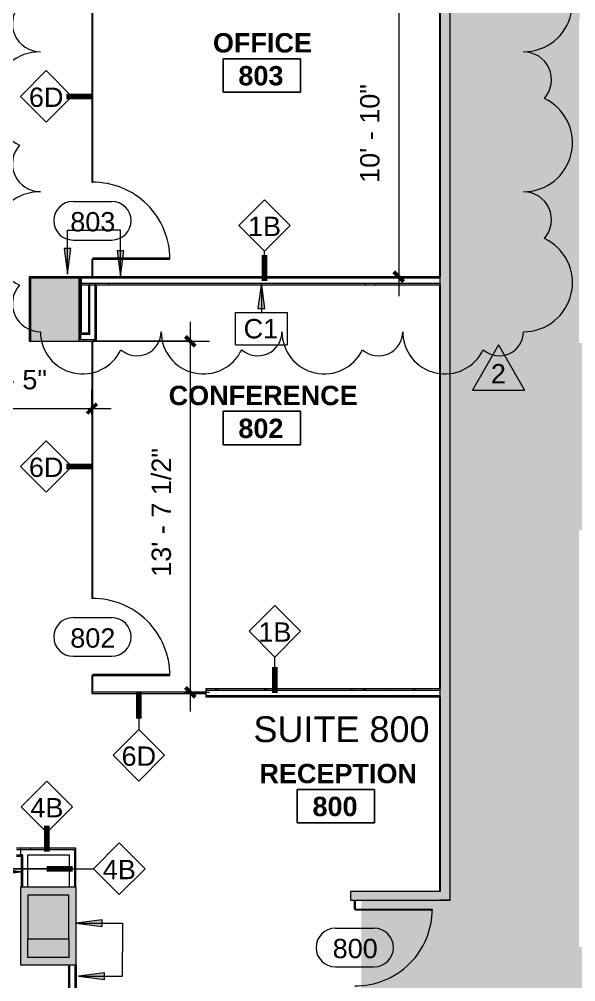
# Model space of a CAD drawing. Header units: inches. Extents: x 240 to 2111, y -1901 to 154.
# Drawn here: x 1437.3 to 1696.3, y -1195.8 to -747.6 of the extents above; entities that cross this region are included whole.
import ezdxf

# ---------------------------------------------------------------- set-up
doc = ezdxf.new("R2010")
doc.units = ezdxf.units.IN
doc.header["$MEASUREMENT"] = 0
for name, color, linetype, lineweight in [('8th floor - 800-805 background_dwg', 8, 'Continuous', 9), ('A-ANNO-DIMS', 211, 'Continuous', 9), ('A-ANNO-DIMS-96', 211, 'Continuous', 9), ('A-ANNO-KEYN', 231, 'Continuous', 9), ('A-ANNO-NOTE', 131, 'Continuous', 9), ('A-AREA-IDEN', 2, 'Continuous', 9), ('A-DETL-GENF', 92, 'Continuous', 9), ('A-DOOR', 31, 'Continuous', 13), ('A-DOOR-IDEN', 31, 'Continuous', 9), ('A-WALL', 113, 'Continuous', 13), ('A-Wall-Bldg', 7, 'Continuous', 9), ('A-Wall-Exst', 7, 'Continuous', 9), ('A-WALL-IDEN', 211, 'Continuous', 9), ('A-WALL-PATT', 111, 'Continuous', 13), ('G-ANNO-REVC', 71, 'Continuous', 9), ('G-ANNO-REVC-IDEN', 71, 'Continuous', 9), ('G-ANNO-TEXT', 231, 'Continuous', 9), ('I-WALL', 2, 'Continuous', 13)]:
    doc.layers.add(name, color=color, linetype=linetype, lineweight=lineweight)
doc.styles.add('Arial', font='arial.ttf', dxfattribs={"height": 9})
doc.styles.add('Swis721 Lt BT', font='swissl.ttf', dxfattribs={"height": 9})
doc.styles.add('Swis721 Lt BT_1', font='swissl.ttf', dxfattribs={"height": 12})
doc.styles.add('Swis721 Lt BT_B', font='', dxfattribs={"height": 9})
doc.styles.get('Swis721 Lt BT_B').set_extended_font_data('Swis721 Lt BT', bold=True)
doc.dimstyles.new('OTJ_-_3_32__Linear__1_2__Tolerance', dxfattribs={"dimscale": 12, "dimtxt": 9.497835, "dimasz": 0.375, "dimexe": 0.75, "dimexo": 0.5, "dimgap": 0.5, "dimtad": 1, "dimdec": 1, "dimrnd": 0.5, "dimzin": 3, "dimdsep": 46, "dimlunit": 4, "dimtxsty": 'Swis721 Lt BT', "dimblk1": 'OBLIQUE', "dimblk2": 'OBLIQUE', "dimsah": 1, "dimcen": 0.09, "dimdle": 0.75, "dimazin": 0, "dimtfac": 1, "dimtdec": 4, "dimtix": 1, "dimtmove": 0, "dimatfit": 3, "dimfxl": 1, "dimtvp": 1, "dimfrac": 2, "dimtolj": 1, "dimtzin": 0, "dimarcsym": 2})
pattern_1 = [(0, (0, 0), (30.72, 7.68), [1.267, -21.773, 1.267, -21.773, -122.88]), (0, (0, 0), (30.72, 7.68), [-46.08, 1.267, -44.813, 1.267, -21.773, -53.76]), (0, (0, 0), (30.72, 7.68), [-115.2, 1.267, -14.093, 1.267, -37.133]), (120, (11.52, 3.84), (-22.011075, 22.7643), [1.267, -21.773, 1.267, -21.773, -122.88]), (120, (11.52, 3.84), (-22.011075, 22.7643), [-46.08, 1.267, -44.813, 1.267, -21.773, -53.76]), (120, (11.52, 3.84), (-22.011075, 22.7643), [-115.2, 1.267, -14.093, 1.267, -37.133]), (240, (15.36, 19.2), (-8.708925, -30.4443), [1.267, -21.773, 1.267, -21.773, -122.88]), (240, (15.36, 19.2), (-8.708925, -30.4443), [-46.08, 1.267, -44.813, 1.267, -21.773, -53.76]), (240, (15.36, 19.2), (-8.708925, -30.4443), [-115.2, 1.267, -14.093, 1.267, -37.133])]

# ---------------------------------------------------------------- blocks, each defined once
blk = doc.blocks.new('Single Glass Door - 36_ x 84_-4822332-FIRST FLOOR CONSTRUCTION')
at = {"layer": 'A-DOOR', "lineweight": 20}
for p, q in [((17.40625, 36.0625), (17.40625, 0.25)), ((17.90625, 36.0625), (17.40625, 36.0625)), ((17.90625, 0.25), (17.90625, 36.0625)), ((17.40625, 0.25), (17.90625, 0.25))]:
    blk.add_line(p, q, dxfattribs=at)
at = {"layer": 'A-DOOR', "lineweight": 9}
blk.add_arc((17.90625, 0.25), 35.8125, 90, 180.5, dxfattribs=at)
blk = doc.blocks.new('Single Glass Door - 36_ x 84_-4822611-FIRST FLOOR CONSTRUCTION')
at = {"layer": 'A-DOOR', "color": 8, "lineweight": 20}
for p, q in [((17.40625, -0.25), (17.90625, -0.25)), ((17.40625, -36.0625), (17.40625, -0.25)), ((17.90625, -0.25), (17.90625, -36.0625)), ((17.90625, -36.0625), (17.40625, -36.0625))]:
    blk.add_line(p, q, dxfattribs=at)
at = {"layer": 'A-DOOR', "lineweight": 9}
blk.add_arc((17.90625, -0.25), 35.8125, 179.5, 270, dxfattribs=at)
blk = doc.blocks.new('8th floor - 800-805 background_dwg-4807125-FIRST FLOOR CONSTRUCTION')
at = {"layer": 'A-Wall-Bldg'}
for points in [[(1312.93, 710.8), (1286.67, 710.8), (1286.68, 710.47), (1312.93, 710.47)], [(1603.67, 685.97), (1603.67, 704.99), (1595.05, 704.99), (1595.05, 685.97), (1595.78, 685.97)]]:
    blk.add_hatch(color=256, dxfattribs=at).paths.add_polyline_path(points, flags=0)
for p, q in [((1286.68, 710.47), (1286.68, 710.8)), ((1290.43, 710.8), (1312.93, 710.8))]:
    blk.add_line(p, q, dxfattribs=at)
at = {"layer": 'A-Wall-Exst'}
for p, q in [((1156.84, 877.61), (1286.68, 877.61)), ((1290.43, 877.61), (1478.53, 877.61)), ((1482.28, 877.61), (1573.02, 877.61))]:
    blk.add_line(p, q, dxfattribs=at)
at = {"layer": 'A-Wall-Exst', "flags": 128}
blk.add_lwpolyline([(1577.02, 877.49), (1577.03, 877.49), (1577.03, 882.49), (1577.02, 882.49), (726.65, 882.49)], dxfattribs=at)
at = {"layer": 'A-WALL-PATT', "color": 7, "lineweight": 9, "flags": 128}
blk.add_lwpolyline([(1577.01, 882.44), (1577.02, 882.49)], close=True, dxfattribs=at)
blk.add_lwpolyline([(1577.04, 882.49), (1577.04, 878.83), (1577.04, 877.49)], dxfattribs=at)
blk = doc.blocks.new('Wall Tag - 1_4_-62626-FIRST FLOOR CONSTRUCTION')
at = {"layer": 'A-WALL-IDEN'}
for p, q in [((-0.125, 0), (0, 0.125)), ((0, 0.125), (0.125, 0)), ((-0.125, 0), (0, -0.125)), ((0, -0.125), (0.125, 0))]:
    blk.add_line(p, q, dxfattribs=at)
blk = doc.blocks.new('Room Tag - Room Name and Number-3379422-FIRST FLOOR CONSTRUCTION')
at = {"layer": 'A-AREA-IDEN'}
for p, q in [((-0.1881, -0.1636), (-0.1881, -0.0018)), ((-0.1881, -0.0018), (0.1869, -0.0018)), ((0.1869, -0.0018), (-0.1881, -0.0018)), ((-0.1881, -0.0018), (-0.1881, -0.1636)), ((0.1869, -0.0018), (0.1869, -0.1636)), ((0.1869, -0.1636), (0.1869, -0.0018)), ((0.1869, -0.1636), (-0.1881, -0.1636)), ((-0.1881, -0.1636), (0.1869, -0.1636))]:
    blk.add_line(p, q, dxfattribs=at)
blk = doc.blocks.new('Keynote Tag - Keynote Number - Boxed-135510-FIRST FLOOR CONSTRUCTION')
at = {"layer": 'A-ANNO-KEYN'}
for p, q in [((-0.125, -0.0792), (-0.125, 0.0781)), ((-0.125, 0.0781), (0.125, 0.0781)), ((0.125, 0.0781), (0.125, -0.0792)), ((-0.125, -0.0792), (0.125, -0.0792))]:
    blk.add_line(p, q, dxfattribs=at)
blk = doc.blocks.new('DIMBLOCK2-FIRST FLOOR CONSTRUCTION')
at = {"layer": 'A-ANNO-DIMS-96'}
for p, q in [((1613.99, -728.66), (1613.99, -876.51)), ((1611.17, -737.66), (1622.99, -737.66)), ((1613.99, -737.66), (1611.17, -737.66)), ((1611.17, -867.51), (1622.99, -867.51)), ((1613.99, -867.51), (1611.17, -867.51))]:
    blk.add_line(p, q, dxfattribs=at)
at = {"layer": 'A-ANNO-DIMS-96', "lineweight": 50}
for p, q in [((1613.99, -737.66), (1611.74, -735.41)), ((1613.99, -737.66), (1616.24, -739.91)), ((1613.99, -867.51), (1611.74, -865.26)), ((1613.99, -867.51), (1616.24, -869.76))]:
    blk.add_line(p, q, dxfattribs=at)
at = {"layer": 'A-ANNO-DIMS-96', "color": 0, "insert": (1595.97, -823.77), "char_height": 9, "width": 50.836, "attachment_point": 1, "rotation": 90, "line_spacing_factor": 1.005062, "style": 'Swis721 Lt BT'}
blk.add_mtext('10\' - 10"', dxfattribs=at)
blk = doc.blocks.new('_Oblique')
at = {"color": 0, "linetype": 'ByBlock', "lineweight": -2}
blk.add_line((-0.5, -0.5), (0.5, 0.5), dxfattribs=at)
blk = doc.blocks.new('DIMBLOCK3-FIRST FLOOR CONSTRUCTION')
at = {"layer": 'A-ANNO-DIMS-96'}
for p, q in [((1394.34, -931.72), (1394.34, -919.9)), ((1471.11, -931.72), (1471.11, -919.9)), ((1385.34, -928.9), (1480.11, -928.9)), ((1394.34, -928.9), (1394.34, -931.72)), ((1471.11, -928.9), (1471.11, -931.72))]:
    blk.add_line(p, q, dxfattribs=at)
at = {"layer": 'A-ANNO-DIMS-96', "lineweight": 50}
for p, q in [((1394.34, -928.9), (1396.59, -926.65)), ((1471.11, -928.9), (1473.36, -926.65)), ((1394.34, -928.9), (1392.09, -931.15)), ((1471.11, -928.9), (1468.86, -931.15))]:
    blk.add_line(p, q, dxfattribs=at)
at = {"layer": 'A-ANNO-DIMS-96', "color": 0, "insert": (1418.18, -910.88), "char_height": 9, "width": 34.9159, "attachment_point": 1, "line_spacing_factor": 1.005062, "style": 'Swis721 Lt BT'}
blk.add_mtext('6\' - 5"', dxfattribs=at)
blk = doc.blocks.new('Door Tag - Door Tag-41184-FIRST FLOOR CONSTRUCTION')
at = {"layer": 'A-DOOR-IDEN'}
for p, q in [((-0.09375, 0.09375), (0.09375, 0.09375)), ((-0.09375, -0.09375), (0.09375, -0.09375))]:
    blk.add_line(p, q, dxfattribs=at)
for centre, start, end in [((-0.09375, 0), 90, 270), ((0.09375, 0), 270, 90)]:
    blk.add_arc(centre, 0.09375, start, end, dxfattribs=at)
blk = doc.blocks.new('DIMBLOCK14-FIRST FLOOR CONSTRUCTION')
at = {"layer": 'A-ANNO-DIMS-96'}
for p, q in [((1516.93, -888.51), (1516.93, -1069.98)), ((1471.85, -897.51), (1525.93, -897.51)), ((1516.93, -897.51), (1471.85, -897.51)), ((1514.12, -1060.98), (1525.93, -1060.98)), ((1516.93, -1060.98), (1514.12, -1060.98))]:
    blk.add_line(p, q, dxfattribs=at)
at = {"layer": 'A-ANNO-DIMS-96', "lineweight": 50}
for p, q in [((1516.93, -897.51), (1514.68, -895.26)), ((1516.93, -897.51), (1519.18, -899.76)), ((1516.93, -1060.98), (1514.68, -1058.73)), ((1516.93, -1060.98), (1519.18, -1063.23))]:
    blk.add_line(p, q, dxfattribs=at)
at = {"layer": 'A-ANNO-DIMS-96', "color": 0, "insert": (1498.92, -1007.21), "char_height": 9, "width": 67.118, "attachment_point": 1, "rotation": 90, "line_spacing_factor": 1.005062, "style": 'Swis721 Lt BT'}
blk.add_mtext('13\' - 7 1/2"', dxfattribs=at)
blk = doc.blocks.new('Family - ___-5536848-FIRST FLOOR CONSTRUCTION')
at = {"layer": 'G-ANNO-REVC'}
for centre, radius, start, end in [((1672.01, -739.92), 22.81, 270, 64.7912), ((1447.16, -749.69), 13.03, 138.1897, 270), ((1447.16, -785.54), 22.81, 90, 244.7912), ((1672.01, -775.76), 13.03, 318.1897, 90), ((1672.01, -805.09), 22.81, 270, 64.7912), ((1447.16, -814.87), 13.03, 138.1897, 270), ((1447.16, -850.71), 22.81, 90, 244.7912), ((1672.01, -840.94), 13.03, 318.1897, 90), ((1672.01, -870.27), 22.81, 270, 64.7912), ((1447.16, -880.04), 13.03, 138.1897, 270), ((1466.83, -893.08), 19.67, 180, 334.7912), ((1492.13, -893.08), 11.24, 228.1897, 0), ((1523.04, -893.08), 19.67, 180, 334.7912), ((1548.34, -893.08), 11.24, 228.1897, 0), ((1579.26, -893.08), 19.67, 180, 334.7912), ((1604.55, -893.08), 11.24, 228.1897, 0), ((1635.47, -893.08), 19.67, 180, 334.7912), ((1660.76, -893.08), 11.24, 228.1897, 0)]:
    blk.add_arc(centre, radius, start, end, dxfattribs=at)
blk = doc.blocks.new('Revision Tag - Revision Tag-133968-FIRST FLOOR CONSTRUCTION')
at = {"layer": 'G-ANNO-REVC-IDEN'}
for p, q in [((0, 0.1384), (-0.1263, -0.0804)), ((0, 0.1384), (0.1263, -0.0804)), ((-0.1263, -0.0804), (0.1263, -0.0804))]:
    blk.add_line(p, q, dxfattribs=at)

msp = doc.modelspace()

# ---------------------------------------------------------------- hatches: boundary and pattern name
at = {"layer": 'A-ANNO-KEYN'}
msp.add_hatch(color=256, dxfattribs=at).paths.add_polyline_path([(1550.01, -870.26), (1548.43, -882.26), (1551.59, -882.26)], flags=0)
at = {"layer": 'A-ANNO-NOTE'}
for points in [[(1459.72, -866.28), (1461.3, -854.28), (1458.14, -854.28)], [(1484.42, -867.38), (1486, -855.38), (1482.84, -855.38)], [(1437.88, -1144.53), (1425.88, -1142.95), (1425.88, -1146.11)], [(1463.84, -1168.48), (1475.84, -1170.06), (1475.84, -1166.91)], [(1464.94, -1193.19), (1476.94, -1194.77), (1476.94, -1191.61)]]:
    msp.add_hatch(color=256, dxfattribs=at).paths.add_polyline_path(points, flags=0)
at = {"layer": 'A-DETL-GENF'}
h = msp.add_hatch(color=254, dxfattribs=at)
h.paths.add_polyline_path([(768.71, -1901.45), (848.14, -1901.45), (893.48, -1789.26), (903.31, -1793.24), (859.57, -1901.45), (2110.78, -1901.45), (2110.78, -176.86), (2008.52, -429.97), (1892.39, -383.05), (1892.39, -747.55), (1888.89, -747.53), (1888.89, -489.42), (1881.89, -489.42), (1881.89, -485.92), (1888.89, -485.92), (1888.89, -381.64), (1871.3, -374.53), (1913.44, -270.22), (1928.64, -276.36), (1927.33, -279.61), (1915.37, -274.78), (1875.85, -372.6), (2006.58, -425.41), (2068.3, -272.67), (1992.86, -242.19), (1970.67, -297.12), (1964.41, -294.59), (1965.72, -291.35), (1968.74, -292.56), (1989.62, -240.88), (1981.97, -237.79), (1983.28, -234.55), (2069.61, -269.42), (2110.78, -167.52), (2110.78, 42.18), (1940.83, 110.88), (1553.94, 110.88), (1494.21, -36.95), (1610.28, -83.84), (1608.97, -87.09), (1480.15, -35.04), (1481.46, -31.8), (1490.97, -35.64), (1550.16, 110.88), (1346.5, 110.88), (1315.87, 35.15), (1393.31, 3.82), (1393.43, 4.11), (1413.83, -4.13), (1413.75, -4.44), (1444.38, -16.81), (1443.06, -20.06), (1412.41, -7.67), (1405.5, -24.75), (1385.1, -16.51), (1392, 0.57), (1294.39, 40.06), (1295.7, 43.3), (1312.62, 36.46), (1342.72, 110.88), (1145.86, 110.88), (1150.94, 108.82), (1148.52, 102.84), (1258.62, 58.3), (1257.31, 55.06), (1147.2, 99.6), (1139.52, 80.6), (1115.51, 90.32), (1123.83, 110.88), (631.53, 110.88), (624.73, 94.03), (792.9, 26), (797.01, 36.17), (959.52, -29.48), (958.26, -32.61), (992.67, -46.53), (992.63, -46.63), (994.78, -47.5), (992.9, -52.14), (941.31, -31.15), (849.57, 5.96), (814.09, -81.84), (958.72, -140.67), (994.81, -155.26), (1030.39, -67.29), (1026.24, -65.61), (1028.12, -60.98), (1029.71, -61.62), (1029.75, -61.53), (1058.18, -73.03), (1058.18, -73.13), (1059, -73.46), (1057.13, -78.1), (1037.81, -70.29), (1002.22, -158.26), (1015.08, -163.45), (1018.42, -155.21), (1038.81, -163.45), (1030.57, -183.85), (1010.17, -175.6), (1010.93, -173.71), (998.08, -168.51), (976.49, -221.88), (1215.66, -318.63), (1265.23, -195.93), (1222.67, -178.72), (1234.4, -149.74), (1090.72, -91.66), (1092.59, -87.03), (1095.23, -88.1), (1095.26, -88.03), (1285.7, -165.08), (1283.82, -169.72), (1280.66, -168.44), (1244.39, -258.21), (1281.37, -273.17), (1285.43, -263.13), (1305.83, -271.37), (1298.33, -289.91), (1307.84, -293.76), (1347.55, -195.48), (1317.23, -183.22), (1319.1, -178.59), (1496.33, -250.23), (1496.33, -250.28), (1637.87, -307.47), (1637.86, -1157.84), (1596.49, -1157.84), (1596.49, -1238.44), (1393.68, -1238.48), (1390.34, -1246.85), (1390.34, -1238.44), (1388.86, -1238.44), (1388.86, -855.25), (1285.16, -925.18), (1265.15, -975.36), (1229.33, -960.88), (1199.86, -980.75), (1179.39, -995), (1206.13, -1033.42), (1190.34, -1072.48), (1093.05, -928.2), (1092.62, -927.66), (1092.08, -927.23), (1091.46, -926.93), (1090.79, -926.79), (1090.1, -926.8), (1089.43, -926.97), (1088.82, -927.28), (1040.99, -959.53), (1028.72, -950.31), (1016.73, -940.73), (1005.04, -930.78), (993.65, -920.48), (982.58, -909.85), (971.84, -898.88), (960.67, -886.71), (951.38, -876), (941.31, -863.63), (932.34, -851.92), (923.37, -839.46), (914.79, -826.73), (906.6, -813.75), (898.8, -800.52), (891.41, -787.07), (884.43, -773.4), (877.86, -759.52), (871.72, -745.45), (866.01, -731.2), (860.73, -716.79), (855.89, -702.22), (851.5, -687.51), (847.55, -672.68), (895.3, -640.47), (895.87, -640), (896.35, -639.3), (896.59, -638.72), (896.69, -637.99), (896.59, -637.19), (896.31, -636.49), (811.28, -510.38), (305.2, -510.38), (305.2, -339.24), (300.95, -339.24), (300.95, -335.74), (343.64, -335.74), (357.87, -300.53), (351.67, -298.02), (362.17, -272.03), (368.37, -274.53), (394.3, -210.28), (355.22, -194.49), (356.53, -191.24), (362.31, -193.57), (381.76, -145.42), (375.99, -143.08), (377.3, -139.84), (416.41, -155.63), (461.67, -43.6), (434.32, -32.55), (437.22, -25.37), (440.47, -26.68), (438.87, -30.62), (552.11, -76.36), (596.87, 34.43), (483.64, 80.18), (475.59, 60.26), (481.6, 57.83), (472.61, 35.57), (466.6, 38), (455.45, 10.41), (452.21, 11.72), (463.35, 39.31), (450.36, 44.57), (459.35, 66.82), (472.35, 61.57), (481.71, 84.74), (598.18, 37.68), (627.76, 110.88), (239.63, 110.88), (239.63, -1901.45), (699.56, -1901.45)], flags=0)
h.paths.add_polyline_path([(2042.78, -1867.18), (1791.78, -1867.14), (1791.78, -1754.78), (1749.79, -1754.77), (1749.79, -1772.24), (1727.79, -1772.24), (1727.79, -1754.77), (1697.8, -1754.77), (1697.85, -1292.15), (1701.85, -1294.47), (1713.86, -1294.47), (1713.86, -1292.15), (1734.76, -1292.74), (1734.76, -1303.1), (1734.84, -1302.52), (1734.84, -1318.53), (1701.85, -1318.49), (1701.85, -1414.52), (1805.83, -1414.53), (1805.83, -1318.54), (1776.85, -1318.53), (1776.85, -1302.53), (1838.84, -1302.53), (1838.84, -1314.53), (1838.84, -1314.54), (1838.84, -1318.54), (1809.84, -1318.54), (1809.84, -1414.54), (1913.83, -1414.55), (1913.84, -1318.55), (1880.85, -1318.55), (1880.85, -1302.54), (1942.84, -1302.55), (1942.84, -1314.55), (1942.84, -1314.56), (1942.84, -1318.55), (1984.84, -1318.55), (1984.85, -1302.55), (2016.85, -1302.55), (2016.85, -1292.19), (2020.86, -1292.19), (2020.86, -1287.79), (2037.86, -1287.8), (2037.86, -1292.2), (2041.86, -1292.2), (2041.83, -1516.2), (2024.82, -1516.21), (2024.82, -1451.2), (1895.83, -1451.19), (1895.82, -1455.33), (1890.83, -1455.33), (1890.83, -1428.02), (1713.83, -1428.02), (1713.82, -1454.52), (1701.82, -1454.52), (1701.82, -1571.24), (1890.81, -1571.25), (1890.83, -1494.33), (1895.83, -1494.33), (1895.83, -1511.19), (1939.54, -1511.2), (1939.54, -1516.19), (1895.82, -1516.19), (1895.82, -1564.19), (1983.82, -1564.19), (1983.82, -1516.2), (1978.54, -1516.19), (1978.54, -1511.2), (1988.82, -1511.2), (1988.81, -1655.26), (1978.24, -1655.26), (1978.24, -1650.26), (1983.81, -1650.25), (1983.81, -1610.67), (1964.48, -1610.67), (1964.48, -1590.14), (1923.81, -1590.15), (1923.81, -1650.25), (1939.24, -1650.26), (1939.24, -1655.26), (1923.81, -1655.27), (1923.8, -1671.22), (1918.81, -1671.22), (1918.81, -1595.25), (1701.8, -1595.25), (1701.8, -1715.23), (1724.02, -1715.23), (1724.02, -1742.37), (1887.8, -1742.37), (1887.8, -1715.25), (1918.8, -1715.25), (1918.81, -1710.22), (1923.8, -1710.22), (1923.8, -1715.25), (2024.8, -1715.26), (2024.81, -1650.26), (2042.81, -1650.26), (2042.78, -1820.31), (2037.8, -1820.31), (2037.78, -1720.27), (1985.8, -1720.27), (1985.8, -1761.17), (2015.78, -1761.17), (2015.79, -1750.26), (2037.79, -1750.26), (2037.78, -1772.26), (2015.78, -1772.26), (2015.78, -1766.17), (1837.78, -1766.16), (1837.79, -1862.15), (2037.78, -1862.15), (2037.8, -1859.32), (2042.78, -1859.31), (2042.78, -1862.18)], flags=0)
h.paths.add_polyline_path([(1832.78, -1862.15), (1832.79, -1862.14), (1832.79, -1754.79), (1796.79, -1754.78), (1796.79, -1862.14)], flags=0)
h.paths.add_polyline_path([(1749.78, -1855.24), (1727.78, -1855.24), (1727.79, -1833.24), (1749.79, -1833.24)], flags=0)
h.paths.add_polyline_path([(1203.49, -1816.96), (1180.75, -1816.96), (1180.75, -1787.96), (1203.5, -1787.96), (1203.49, -1816.96)], flags=0)
h.paths.add_polyline_path([(1434.17, -1800.49), (1411.58, -1767.17), (1435.8, -1750.77), (1458.38, -1784.08), (1434.17, -1800.49)], flags=0)
h.paths.add_polyline_path([(1895.8, -1761.17), (1975.79, -1761.17), (1975.79, -1720.26), (1895.8, -1720.26), (1895.8, -1761.16)], flags=0)
h.paths.add_polyline_path([(1720.02, -1745.23), (1720.02, -1721.23), (1701.79, -1721.23), (1701.8, -1745.23), (1703.47, -1745.23)], flags=0)
h.paths.add_polyline_path([(2029.8, -1715.26), (2037.81, -1715.26), (2037.78, -1655.26), (2029.81, -1655.26), (2029.8, -1715.26)], flags=0)
h.paths.add_polyline_path([(1983.81, -1605.67), (1983.82, -1605.67), (1983.82, -1569.2), (1968.48, -1569.2), (1968.48, -1605.67), (1983.81, -1605.67)], flags=0)
h.paths.add_polyline_path([(1895.82, -1590.25), (1918.81, -1590.25), (1918.81, -1569.19), (1895.82, -1569.19), (1895.81, -1576.26), (1701.81, -1576.24), (1701.81, -1590.25), (1895.82, -1590.25)], flags=0)
h.paths.add_polyline_path([(1963.19, -1585.14), (1964.48, -1585.13), (1964.48, -1569.2), (1923.82, -1569.2), (1923.82, -1585.14)], flags=0)
h.paths.add_polyline_path([(1234.53, -1515.77), (1222.19, -1497.55), (1240.4, -1485.21), (1252.74, -1503.43)], flags=0)
h.paths.add_polyline_path([(2037.83, -1511.2), (2037.83, -1463.16), (2029.83, -1463.16), (2029.83, -1511.2)], flags=0)
h.paths.add_polyline_path([(1461.83, -1461.61), (1439.83, -1461.61), (1439.83, -1439.61), (1461.83, -1439.61)], flags=0)
h.paths.add_polyline_path([(2037.84, -1447.2), (2037.84, -1411.21), (2013.84, -1411.2), (2013.84, -1447.2), (2031.26, -1447.2)], flags=0)
h.paths.add_polyline_path([(2009.83, -1447.2), (2009.84, -1407.2), (2037.84, -1407.2), (2037.84, -1323.57), (1937.84, -1323.55), (1937.84, -1318.56), (1925.84, -1318.56), (1925.84, -1334.55), (1917.83, -1334.55), (1917.83, -1413.15), (1927.29, -1413.15), (1927.29, -1428.02), (1895.84, -1428.02), (1895.84, -1447.19), (2001.61, -1447.2)], flags=0)
h.paths.add_polyline_path([(1713.83, -1427.99), (1711.83, -1426.53), (1711.86, -1426.55)], flags=0)
h.paths.add_polyline_path([(1909.83, -1423.67), (1909.83, -1418.55), (1713.83, -1418.52), (1713.83, -1423.64), (1909.83, -1423.67)], flags=0)
h.paths.add_polyline_path([(2024.85, -1318.56), (2024.85, -1318.56), (2024.85, -1318.56)], flags=0)
h.paths.add_polyline_path([(1718.84, -1314.52), (1718.84, -1305.52), (1701.85, -1305.52), (1701.85, -1306.52), (1717.85, -1306.52), (1717.85, -1314.52)], flags=0)
h.paths.add_polyline_path([(1701.85, -1294.47), (1697.85, -1292.15), (1701.85, -1292.15)], flags=0)
h.paths.add_polyline_path([(1140.13, -1276.52), (1119.74, -1268.28), (1127.98, -1247.88), (1148.38, -1256.13)], flags=0)
h.paths.add_polyline_path([(1990.87, -1272.6), (1990.87, -1164.58), (2024.87, -1164.57), (2024.87, -1160.57), (2036.88, -1160.56), (2036.88, -1055.57), (2040.88, -1055.57), (2040.86, -1185.92), (2037.87, -1185.92), (2037.87, -1190.32), (2020.87, -1190.32), (2020.87, -1185.92), (2016.87, -1185.92), (2016.87, -1175.55), (1990.87, -1175.55)], flags=0)
h.paths.add_polyline_path([(1717.94, -1183.83), (1701.86, -1183.66), (1701.86, -1179.65), (1697.86, -1179.65), (1697.88, -1097.48), (1697.9, -985.53), (1702.89, -985.53), (1702.9, -1041.52), (1717.88, -1041.53), (1717.88, -1051.53), (1905.88, -1051.55), (1905.88, -1041.55), (1925.88, -1041.56), (1925.88, -1055.55), (1809.88, -1055.54), (1809.88, -1160.53), (1838.87, -1160.54), (1838.86, -1175.53), (1776.86, -1175.53), (1776.87, -1160.53), (1805.87, -1160.53), (1805.87, -1055.54), (1701.87, -1055.53), (1701.87, -1160.52), (1734.87, -1160.52), (1734.83, -1164.51), (1734.86, -1164.52), (1734.82, -1175.52), (1734.06, -1183.45), (1718.1, -1183.56)], flags=0)
h.paths.add_polyline_path([(1880.86, -1175.54), (1880.87, -1160.55), (1948.87, -1160.57), (1948.86, -1164.55), (1948.86, -1164.57), (1948.86, -1175.54)], flags=0)
h.paths.add_polyline_path([(1713.87, -1172.53), (1713.87, -1172.52), (1701.87, -1172.52)], flags=0)
h.paths.add_polyline_path([(1990.87, -1164.58), (1990.87, -1160.57), (2024.87, -1160.57), (2024.87, -1164.58), (1990.87, -1164.58)], flags=0)
h.paths.add_polyline_path([(1921.87, -1160.55), (1909.87, -1160.55), (1909.88, -1055.55), (1913.87, -1055.56), (1913.87, -1142.55), (1917.87, -1142.55), (1917.87, -1055.55), (1921.87, -1055.56), (1921.87, -1160.55)], flags=0)
h.paths.add_polyline_path([(2020.88, -1055.57), (2020.88, -1043.57), (2040.88, -1043.57), (2040.87, -1055.57), (2020.88, -1055.57)], flags=0)
h.paths.add_polyline_path([(1697.9, -898.37), (1697.92, -747.53), (1698.23, -747.53), (1698.23, -470.21), (1701.73, -470.21), (1701.73, -485.92), (1841.89, -485.96), (1841.89, -489.42), (1701.73, -489.42), (1701.73, -747.53), (2036.93, -747.57), (2036.93, -747.57), (2040.93, -747.57), (2040.93, -752.53), (1728.92, -752.53), (1728.9, -856.87), (1702.9, -856.88), (1702.9, -898.37)], flags=0)
h.paths.add_polyline_path([(2037.9, -889.57), (2015.9, -889.57), (2015.9, -867.56), (2037.9, -867.57)], flags=0)
h.paths.add_polyline_path([(1702.9, -889.53), (1702.9, -867.53), (1749.9, -867.53), (1749.9, -889.53), (1702.9, -889.52)], flags=0)
h.paths.add_polyline_path([(1724.45, -851.87), (1724.45, -752.53), (1702.9, -752.53), (1702.9, -851.87), (1703.51, -851.87)], flags=0)
h.paths.add_polyline_path([(713.83, -737.92), (688.79, -727.81), (695.59, -710.99), (720.62, -721.11), (713.97, -737.56)], flags=0)
h.paths.add_polyline_path([(473.33, -647.04), (451.84, -638.35), (460.83, -616.1), (482.32, -624.78), (474.65, -643.75)], flags=0)
h.paths.add_polyline_path([(1749.98, -601.81), (1727.98, -601.81), (1727.98, -579.53), (1749.94, -579.53), (1749.98, -579.81)], flags=0)
h.paths.add_polyline_path([(2037.94, -601.56), (2015.94, -601.56), (2015.94, -579.56), (2037.94, -579.56)], flags=0)
h.paths.add_polyline_path([(1698.23, -430.21), (1698.23, -265.39), (1114.16, -29.41), (1115.47, -26.16), (1601.7, -222.61), (1623.43, -168.83), (1632.93, -172.67), (1631.62, -175.92), (1625.36, -173.39), (1604.94, -223.92), (1643.89, -239.65), (1664.3, -189.12), (1657.58, -186.41), (1658.89, -183.16), (1704.64, -201.65), (1703.33, -204.89), (1667.55, -190.43), (1647.13, -240.97), (1726.79, -273.15), (1747.21, -222.62), (1740.42, -219.88), (1741.73, -216.63), (1748.52, -219.37), (1753.92, -206.01), (1796.89, -223.37), (1795.58, -226.62), (1755.86, -210.57), (1728.95, -277.16), (1728.95, -289.53), (1751.97, -289.53), (1751.97, -322.54), (1827.01, -352.86), (1866.45, -255.25), (1828.92, -240.09), (1830.23, -236.84), (1871.01, -253.32), (1828.95, -357.42), (1725.45, -315.6), (1725.45, -276.38), (1701.73, -266.8), (1701.73, -430.21)], flags=0)
h.paths.add_polyline_path([(1207.25, -339.45), (1214.16, -322.33), (967.57, -222.58), (990.66, -165.51), (987.76, -164.34), (967.88, -213.52), (918.75, -193.69), (908.54, -218.76), (1182.19, -329.32)], flags=0)
h.paths.add_polyline_path([(242.95, -339.24), (242.95, -335.74), (260.95, -335.74), (260.95, -339.24)], flags=0)
h.paths.add_polyline_path([(1749.97, -321.73), (1749.97, -315.53), (1734.61, -315.53), (1736.2, -316.17)], flags=0)
h.paths.add_polyline_path([(2037.97, -313.57), (2015.97, -313.56), (2015.97, -291.56), (2037.97, -291.57), (2037.97, -307.47)], flags=0)
h.paths.add_polyline_path([(1749.97, -291.53), (1749.97, -291.53), (1749.97, -291.53)], flags=0)
h.paths.add_polyline_path([(1277.93, -281.67), (1279.87, -276.88), (1242.89, -261.92), (1240.94, -266.73), (1277.19, -281.37)], flags=0)
h.paths.add_polyline_path([(1944.88, -222.81), (1929.12, -216.44), (1930.43, -213.19), (1935.63, -215.29), (1987.54, -86.83), (1990.78, -88.14), (1938.88, -216.61), (1946.19, -219.56)], flags=0)
h.paths.add_polyline_path([(395.64, -207.04), (399.56, -197.32), (372.21, -186.27), (384.55, -155.73), (411.9, -166.77), (415.05, -158.87), (385.01, -146.73), (365.55, -194.89), (394.33, -206.51)], flags=0)
h.paths.add_polyline_path([(965.12, -207.01), (983.1, -162.51), (938.76, -144.59), (920.65, -189.04), (963.25, -206.26)], flags=0)
h.paths.add_polyline_path([(1892.03, -201.45), (1723.86, -133.48), (1725.16, -130.26), (1802.23, -161.39), (1864.13, -8.18), (1867.37, -9.49), (1805.47, -162.71), (1893.34, -198.21)], flags=0)
h.paths.add_polyline_path([(1266.54, -192.69), (1276.93, -166.93), (1237.64, -151.05), (1227.23, -176.79), (1266.35, -192.61)], flags=0)
h.paths.add_polyline_path([(1012.81, -169.08), (1013.2, -168.1), (1000.35, -162.9), (999.95, -163.88), (1011.41, -168.51)], flags=0)
h.paths.add_polyline_path([(411.15, -168.63), (411.15, -168.63), (410.15, -168.23)], flags=0)
h.paths.add_polyline_path([(992.54, -160.88), (992.93, -159.9), (992.85, -159.86), (992.8, -159.98), (941.01, -139.07), (940.67, -139.9), (990.36, -160)], flags=0)
h.paths.add_polyline_path([(1672.52, -132.67), (1652.12, -124.43), (1652.12, -124.36), (1651.93, -124.29), (1658.82, -107.23), (1646.06, -102.07), (1647.37, -98.83), (1660.13, -103.99), (1660.17, -103.89), (1668.75, -107.36), (1720.61, 21.02), (1710.42, 25.14), (1720.16, 49.25), (1744.26, 39.51), (1734.52, 15.4), (1723.85, 19.68), (1671.99, -108.67), (1680.57, -112.13), (1680.57, -112.2), (1688.07, -115.27), (1686.76, -118.52), (1679.43, -115.56), (1672.57, -132.53)], flags=0)
h.paths.add_polyline_path([(2000.45, -89.89), (1980.05, -81.64), (1988.29, -61.24), (2008.69, -69.49), (2008.39, -70.23)], flags=0)
h.paths.add_polyline_path([(1077.07, -14.42), (1072.05, -12.39), (1073.36, -9.15), (1078.38, -11.18)], flags=0)
h.paths.add_polyline_path([(1146.74, 103.78), (1148.33, 107.72), (1140.52, 110.88), (1129.18, 110.88), (1146.73, 103.78)], flags=0)
at = {"layer": 'A-WALL'}
for points in [[(1442.47, -897.51), (1465.22, -897.51), (1465.22, -868.13), (1442.47, -868.13), (1442.47, -895.29)], [(1460.37, -1175.87), (1460.37, -1155.49), (1441.34, -1155.49), (1441.34, -1175.87)]]:
    msp.add_hatch(color=250, dxfattribs=at).paths.add_polyline_path(points, flags=0)
at = {"layer": 'A-WALL-PATT', "lineweight": 9}
for points in [[(1637.81, -1153.84), (1637.81, -307.6), (1633.19, -305.73), (1633.19, -1153.84)], [(1438.78, -1155.49), (1463.87, -1155.49), (1463.87, -1151.74), (1437.84, -1151.74), (1437.84, -1155.49)], [(1437.84, -1187.99), (1441.34, -1187.99), (1441.34, -1155.49), (1437.84, -1155.49)], [(1463.37, -1184.49), (1463.87, -1184.49), (1463.87, -1155.49), (1460.37, -1155.49), (1460.37, -1184.49), (1460.87, -1184.49)], [(1637.81, -1157.84), (1637.81, -1153.84), (1591.5, -1153.84), (1591.5, -1157.84), (1633.19, -1157.84)], [(1460.87, -1187.99), (1463.87, -1187.99), (1463.87, -1184.49), (1441.34, -1184.49), (1441.34, -1187.99), (1460.37, -1187.99)]]:
    msp.add_hatch(color=7, dxfattribs=at).paths.add_polyline_path(points, flags=0)
at = {"layer": 'A-WALL-PATT'}
msp.add_hatch(color=250, dxfattribs=at).paths.add_polyline_path([(1441.85, -897.51), (1442.47, -897.51), (1442.47, -868.13), (1465.22, -868.13), (1465.22, -897.51), (1465.85, -897.51), (1465.85, -867.51), (1441.85, -867.51), (1441.85, -895.29)], flags=0)
at = {"layer": 'A-WALL-PATT', "lineweight": 9}
h = msp.add_hatch(dxfattribs=at)
h.set_pattern_fill('FP_1', color=256, style=0, pattern_type=2)
h.set_pattern_definition(pattern_1)
h.paths.add_polyline_path([(1633.19, -868.13), (1633.18, -867.51), (1466.17, -867.51), (1466.17, -868.13), (1526.05, -868.13)], flags=0)
h = msp.add_hatch(dxfattribs=at)
h.set_pattern_fill('FP_1', color=256, style=0, pattern_type=2)
h.set_pattern_definition(pattern_1)
h.paths.add_polyline_path([(1633.19, -871.26), (1633.19, -870.63), (1466.17, -870.63), (1466.17, -871.26), (1526.05, -871.26)], flags=0)
h = msp.add_hatch(dxfattribs=at)
h.set_pattern_fill('FP_1', color=256, style=0, pattern_type=2)
h.set_pattern_definition(pattern_1)
h.paths.add_polyline_path([(1633.19, -1059.98), (1633.16, -1059.36), (1524.11, -1059.36), (1524.11, -1059.98)], flags=0)
h = msp.add_hatch(dxfattribs=at)
h.set_pattern_fill('FP_1', color=256, style=0, pattern_type=2)
h.set_pattern_definition(pattern_1)
h.paths.add_polyline_path([(1633.19, -1063.11), (1633.16, -1062.48), (1524.11, -1062.48), (1524.11, -1063.11)], flags=0)
h = msp.add_hatch(dxfattribs=at)
h.set_pattern_fill('FP_1', color=256, style=0, pattern_type=2)
h.set_pattern_definition(pattern_1)
h.paths.add_polyline_path([(1460.55, -1134.17), (1463.05, -1134.17), (1463.03, -1133.54), (1438.12, -1133.54), (1438.12, -1134.17), (1460.14, -1134.17)], flags=0)
h = msp.add_hatch(dxfattribs=at)
h.set_pattern_fill('FP_1', color=256, style=0, pattern_type=2)
h.set_pattern_definition(pattern_1)
h.paths.add_polyline_path([(1463.05, -1151.74), (1463.68, -1151.74), (1463.68, -1133.54), (1463.05, -1133.54), (1463.05, -1146.83)], flags=0)
h = msp.add_hatch(color=7, dxfattribs=at)
h.paths.add_polyline_path([(1593.75, -1234.44), (1593.75, -1197.84), (1593.25, -1197.84), (1593.25, -1234.44)], flags=0)
h.paths.add_polyline_path([(1593.25, -1161.84), (1593.75, -1161.84), (1593.75, -1157.84), (1593.25, -1157.84)], flags=0)
h = msp.add_hatch(dxfattribs=at)
h.set_pattern_fill('FP_1', color=256, style=0, pattern_type=2)
h.set_pattern_definition(pattern_1)
h.paths.add_polyline_path([(1460.37, -1234.44), (1460.87, -1234.4), (1460.87, -1187.99), (1460.24, -1187.99), (1460.24, -1234.44)], flags=0)

# ---------------------------------------------------------------- linework, layer by layer
at = {"layer": 'A-ANNO-KEYN'}
for p, q in [((1550.01, -870.26), (1548.43, -882.26)), ((1551.59, -882.26), (1550.01, -870.26)), ((1550.01, -870.26), (1550.01, -884.13)), ((1548.43, -882.26), (1551.59, -882.26))]:
    msp.add_line(p, q, dxfattribs=at)
at = {"layer": 'A-ANNO-NOTE'}
for p, q in [((1459.72, -845.81), (1471.11, -845.81)), ((1459.72, -866.28), (1459.72, -845.81)), ((1484.42, -845.81), (1471.11, -845.81)), ((1484.42, -867.38), (1484.42, -845.81)), ((1461.3, -854.28), (1458.14, -854.28)), ((1458.14, -854.28), (1459.72, -866.28)), ((1459.72, -866.28), (1461.3, -854.28)), ((1486, -855.38), (1482.84, -855.38)), ((1482.84, -855.38), (1484.42, -867.38)), ((1484.42, -867.38), (1486, -855.38)), ((1437.88, -1144.53), (1425.88, -1142.95)), ((1437.88, -1144.53), (1416.31, -1144.53)), ((1425.88, -1146.11), (1437.88, -1144.53)), ((1475.84, -1166.91), (1463.84, -1168.48)), ((1463.84, -1168.48), (1475.84, -1170.06)), ((1463.84, -1168.48), (1485.41, -1168.48)), ((1475.84, -1170.06), (1475.84, -1166.91)), ((1485.41, -1168.48), (1485.41, -1181.8)), ((1485.41, -1193.19), (1485.41, -1181.8)), ((1476.94, -1191.61), (1464.94, -1193.19)), ((1476.94, -1194.77), (1476.94, -1191.61)), ((1464.94, -1193.19), (1476.94, -1194.77)), ((1464.94, -1193.19), (1485.41, -1193.19))]:
    msp.add_line(p, q, dxfattribs=at)
at = {"layer": 'A-WALL', "color": 8, "lineweight": 20}
for p, q in [((1637.81, -1153.84), (1637.81, -307.6)), ((1633.19, -737.66), (1633.19, -867.51)), ((1465.85, -867.51), (1441.85, -867.51)), ((1441.85, -867.51), (1441.85, -897.51)), ((1465.85, -893.76), (1465.85, -867.51)), ((1633.19, -871.26), (1633.19, -1059.36)), ((1441.85, -897.51), (1465.85, -897.51)), ((1633.19, -1063.11), (1633.19, -1153.84)), ((1441.34, -1175.87), (1460.37, -1175.87))]:
    msp.add_line(p, q, dxfattribs=at)
at = {"layer": 'A-WALL', "color": 55}
for p, q in [((1442.47, -868.13), (1442.47, -897.51)), ((1465.22, -868.13), (1442.47, -868.13)), ((1465.22, -897.51), (1465.22, -868.13))]:
    msp.add_line(p, q, dxfattribs=at)
at = {"layer": 'A-WALL'}
for p, q in [((1633.19, -868.13), (1466.17, -868.13)), ((1471.61, -867.51), (1471.11, -867.51)), ((1633.19, -871.26), (1633.19, -867.51)), ((1633.19, -870.63), (1466.17, -870.63)), ((1470.11, -894.38), (1470.11, -870.63)), ((1472.61, -896.88), (1472.61, -870.63)), ((1470.11, -894.38), (1465.85, -894.38)), ((1472.61, -896.88), (1465.85, -896.88)), ((1524.11, -1059.98), (1633.19, -1059.98)), ((1524.11, -1060.98), (1524.11, -1061.48)), ((1633.19, -1063.11), (1633.19, -1059.36)), ((1524.11, -1062.48), (1633.19, -1062.48)), ((1435.97, -1134.17), (1463.05, -1134.17)), ((1435.97, -1136.67), (1438.12, -1136.67)), ((1438.78, -1136.67), (1438.16, -1136.67)), ((1438.78, -1136.67), (1438.78, -1151.74)), ((1463.05, -1134.17), (1463.05, -1151.74)), ((1460.87, -1234.44), (1460.87, -1187.99)), ((1463.37, -1234.44), (1463.37, -1187.99))]:
    msp.add_line(p, q, dxfattribs=at)
at = {"layer": 'A-WALL', "lineweight": 9}
for p, q in [((1465.85, -896.88), (1465.85, -894.38)), ((1460.37, -1155.49), (1441.34, -1155.49)), ((1441.34, -1155.49), (1441.34, -1175.87)), ((1460.37, -1175.87), (1460.37, -1155.49))]:
    msp.add_line(p, q, dxfattribs=at)
at = {"layer": 'A-WALL-IDEN', "lineweight": 90}
for p, q in [((1471.36, -783.49), (1459.36, -783.49)), ((1551.45, -869.38), (1551.45, -857.38)), ((1471.36, -955.82), (1459.36, -955.82)), ((1556.29, -1061.23), (1556.29, -1049.23)), ((1492.98, -1061.23), (1492.98, -1073.23)), ((1450.14, -1135.11), (1450.14, -1123.11)), ((1462.12, -1143.16), (1450.12, -1143.16))]:
    msp.add_line(p, q, dxfattribs=at)
at = {"layer": 'A-WALL-IDEN'}
for p, q in [((1471.36, -783.49), (1461.86, -783.49)), ((1551.45, -869.38), (1551.45, -855.63)), ((1471.36, -955.82), (1461.86, -955.82)), ((1556.29, -1061.23), (1556.29, -1044.56)), ((1492.98, -1061.23), (1492.98, -1078.35)), ((1450.14, -1135.11), (1450.14, -1126.35)), ((1423.33, -1143.16), (1471.87, -1143.16)), ((1462.12, -1143.16), (1423.33, -1143.16))]:
    msp.add_line(p, q, dxfattribs=at)
at = {"layer": 'I-WALL'}
for p, q in [((1471.11, -647.99), (1471.11, -823.38)), ((1471.61, -823.38), (1471.61, -737.66)), ((1471.11, -823.38), (1471.61, -823.38)), ((1471.11, -859.38), (1471.11, -867.51)), ((1471.61, -859.38), (1471.11, -859.38)), ((1471.61, -867.51), (1471.61, -859.38)), ((1471.11, -867.51), (1466.17, -867.51)), ((1466.17, -867.51), (1466.17, -871.26)), ((1633.19, -867.51), (1471.61, -867.51)), ((1466.17, -871.26), (1633.19, -871.26)), ((1469.49, -871.26), (1469.49, -893.76)), ((1473.24, -897.51), (1473.24, -871.26)), ((1469.49, -893.76), (1465.85, -893.76)), ((1465.85, -897.51), (1473.24, -897.51)), ((1471.11, -897.51), (1471.11, -1017.23)), ((1471.61, -1017.23), (1471.61, -897.51)), ((1471.11, -1017.23), (1471.61, -1017.23)), ((1471.11, -1053.23), (1471.11, -1061.48)), ((1471.61, -1053.23), (1471.11, -1053.23)), ((1471.61, -1060.98), (1471.61, -1053.23)), ((1471.11, -1061.48), (1471.61, -1061.48)), ((1633.19, -1059.36), (1524.11, -1059.36)), ((1524.11, -1059.36), (1524.11, -1060.98)), ((1524.11, -1061.48), (1524.11, -1063.11)), ((1524.11, -1063.11), (1633.19, -1063.11)), ((1463.68, -1133.54), (1435.97, -1133.54)), ((1438.12, -1137.29), (1438.12, -1133.54)), ((1463.68, -1151.74), (1463.68, -1133.54)), ((1435.97, -1137.29), (1438.12, -1137.29)), ((1438.12, -1136.67), (1438.16, -1136.67)), ((1438.16, -1136.67), (1438.16, -1151.74)), ((1441.28, -1136.67), (1460.55, -1136.67)), ((1441.28, -1151.74), (1441.28, -1136.67)), ((1460.55, -1136.67), (1460.55, -1151.74)), ((1460.24, -1187.99), (1460.24, -1234.44)), ((1463.99, -1187.99), (1463.87, -1187.99)), ((1463.99, -1234.44), (1463.99, -1187.99))]:
    msp.add_line(p, q, dxfattribs=at)
at = {"layer": 'I-WALL', "lineweight": 9}
for p, q in [((1465.85, -894.38), (1465.85, -896.88)), ((1524.11, -1060.98), (1471.61, -1060.98)), ((1471.61, -1061.48), (1524.11, -1061.48))]:
    msp.add_line(p, q, dxfattribs=at)
at = {"layer": 'I-WALL', "color": 8, "lineweight": 20}
for p, q in [((1463.87, -1151.74), (1437.84, -1151.74)), ((1437.84, -1151.74), (1437.84, -1187.99)), ((1463.87, -1187.99), (1463.87, -1151.74)), ((1633.19, -1153.84), (1591.5, -1153.84)), ((1591.5, -1153.84), (1591.5, -1157.84)), ((1637.81, -1157.84), (1637.81, -1153.84)), ((1591.5, -1157.84), (1593.25, -1157.84)), ((1593.25, -1157.84), (1593.25, -1161.84)), ((1593.75, -1157.84), (1637.81, -1157.84)), ((1593.75, -1161.84), (1593.75, -1157.84)), ((1593.25, -1161.84), (1593.75, -1161.84)), ((1441.34, -1184.49), (1441.34, -1175.87)), ((1460.37, -1175.87), (1460.37, -1184.49)), ((1460.37, -1184.49), (1441.34, -1184.49)), ((1437.84, -1187.99), (1463.87, -1187.99))]:
    msp.add_line(p, q, dxfattribs=at)

# ---------------------------------------------------------------- block references
at = {"layer": '8th floor - 800-805 background_dwg', "color": 7, "rotation": 270.0000000000001}
msp.add_blockref('8th floor - 800-805 background_dwg-4807125-FIRST FLOOR CONSTRUCTION', (755.37, 419.18), dxfattribs=at)
msp.add_blockref('8th floor - 800-805 background_dwg-4807125-FIRST FLOOR CONSTRUCTION', (755.37, 419.18), dxfattribs=at)
msp.add_blockref('8th floor - 800-805 background_dwg-4807125-FIRST FLOOR CONSTRUCTION', (755.37, 419.18), dxfattribs=at)
msp.add_blockref('8th floor - 800-805 background_dwg-4807125-FIRST FLOOR CONSTRUCTION', (755.37, 419.18), dxfattribs=at)
at = {"layer": 'A-ANNO-KEYN', "xscale": 95.99999999999994, "yscale": 95.99999999999994, "zscale": 95.99999999999994}
msp.add_blockref('Keynote Tag - Keynote Number - Boxed-135510-FIRST FLOOR CONSTRUCTION', (1550.01, -891.63), dxfattribs=at)
at = {"layer": 'A-AREA-IDEN', "xscale": 95.99999999999994, "yscale": 95.99999999999994, "zscale": 95.99999999999994}
for p in [(1550.21, -765.75), (1550.21, -929.97), (1584.71, -1106.05)]:
    msp.add_blockref('Room Tag - Room Name and Number-3379422-FIRST FLOOR CONSTRUCTION', p, dxfattribs=at)
at = {"layer": 'A-DOOR'}
for name, p, rotation in [('Single Glass Door - 36_ x 84_-4822332-FIRST FLOOR CONSTRUCTION', (1471.36, -841.38), 269.9999999999999), ('Single Glass Door - 36_ x 84_-4822332-FIRST FLOOR CONSTRUCTION', (1471.36, -1035.23), 269.9999999999999), ('Single Glass Door - 36_ x 84_-4822611-FIRST FLOOR CONSTRUCTION', (1593.5, -1179.84), 89.99999999999999)]:
    msp.add_blockref(name, p, dxfattribs=dict(at, rotation=rotation))
at = {"layer": 'A-DOOR-IDEN', "xscale": 95.99999999999994, "yscale": 95.99999999999994, "zscale": 95.99999999999994}
for p in [(1471.36, -841.38), (1471.36, -1035.23), (1593.5, -1179.84)]:
    msp.add_blockref('Door Tag - Door Tag-41184-FIRST FLOOR CONSTRUCTION', p, dxfattribs=at)
at = {"layer": 'A-WALL-IDEN', "xscale": 95.99999999999994, "yscale": 95.99999999999994, "zscale": 95.99999999999994}
for p in [(1449.86, -783.49), (1551.45, -843.63), (1449.86, -955.82), (1556.29, -1032.56), (1492.98, -1090.35), (1450.14, -1114.35), (1483.87, -1143.16)]:
    msp.add_blockref('Wall Tag - 1_4_-62626-FIRST FLOOR CONSTRUCTION', p, dxfattribs=at)
at = {"layer": 'G-ANNO-REVC'}
msp.add_blockref('Family - ___-5536848-FIRST FLOOR CONSTRUCTION', (0, 0), dxfattribs=at)
at = {"layer": 'G-ANNO-REVC-IDEN', "xscale": 95.99999999999994, "yscale": 95.99999999999994, "zscale": 95.99999999999994}
msp.add_blockref('Revision Tag - Revision Tag-133968-FIRST FLOOR CONSTRUCTION', (1660.38, -912.52), dxfattribs=at)

# ---------------------------------------------------------------- texts
at = {"layer": 'A-ANNO-KEYN', "insert": (1541.73, -887.17), "char_height": 9, "width": 19.695, "attachment_point": 1, "style": 'Arial'}
msp.add_mtext('C1', dxfattribs=at)
at = {"layer": 'A-AREA-IDEN', "char_height": 9, "attachment_point": 1, "style": 'Swis721 Lt BT_B'}
for s, insert, width in [('OFFICE', (1527.46, -754.03), 54.843), ('803', (1539.31, -769.35), 25.452), ('CONFERENCE', (1506.85, -918.25), 104.838), ('802', (1539.31, -933.57), 25.452), ('RECEPTION', (1549.1, -1094.33), 86.052), ('800', (1573.81, -1109.65), 25.452)]:
    msp.add_mtext(s, dxfattribs=dict(at, insert=insert, width=width))
at = {"layer": 'A-DOOR-IDEN', "char_height": 9, "width": 24.543, "attachment_point": 1, "style": 'Swis721 Lt BT'}
for s, insert in [('803', (1461.06, -837.36)), ('802', (1461.06, -1031.21)), ('800', (1583.2, -1175.82))]:
    msp.add_mtext(s, dxfattribs=dict(at, insert=insert))
at = {"layer": 'A-WALL-IDEN', "char_height": 9, "attachment_point": 1, "style": 'Swis721 Lt BT'}
for s, insert, width in [('6D', (1441.81, -779.37), 19.089), ('1B', (1543.78, -839.51), 18.18), ('6D', (1441.81, -951.7), 19.089), ('1B', (1548.63, -1028.44), 18.18), ('6D', (1484.93, -1086.22), 19.089), ('4B', (1442.48, -1110.22), 18.18), ('4B', (1476.21, -1139.03), 18.18)]:
    msp.add_mtext(s, dxfattribs=dict(at, insert=insert, width=width))
at = {"layer": 'G-ANNO-REVC-IDEN', "insert": (1656.84, -908.12), "char_height": 9, "width": 8.484, "attachment_point": 1, "style": 'Arial'}
msp.add_mtext('2', dxfattribs=at)
at = {"layer": 'G-ANNO-TEXT', "color": 7, "insert": (1546.32, -1072.19), "char_height": 12, "width": 93.021, "attachment_point": 1, "style": 'Swis721 Lt BT_1'}
msp.add_mtext('SUITE 800', dxfattribs=at)

# ---------------------------------------------------------------- dimensions: what is measured, and where the dimension line sits
at = {"layer": 'A-ANNO-DIMS'}
for base, p1, p2, override, picture, middle in [((1613.9886, -867.5066), (1617.1705, -737.6612), (1617.1705, -867.5066), {"dimpost": '<>', "dimfxl": 129.845448}, 'DIMBLOCK2-FIRST FLOOR CONSTRUCTION', (1603.3633, -802.5839)), ((1516.93, -1060.98), (1465.85, -897.51), (1520.12, -1060.98), {"dimpost": '<>', "dimfxl": 172.246816}, 'DIMBLOCK14-FIRST FLOOR CONSTRUCTION', (1505.79, -979.24))]:
    dim = msp.add_linear_dim(base=base, p1=p1, p2=p2, angle=90, dimstyle='OTJ_-_3_32__Linear__1_2__Tolerance', override=override, dxfattribs=at)
    dim.commit()
    dim.dimension.update_dxf_attribs({"geometry": picture, "text_midpoint": middle})
dim = msp.add_linear_dim(base=(1471.11, -928.9), p1=(1394.34, -925.72), p2=(1471.11, -925.72), dimstyle='OTJ_-_3_32__Linear__1_2__Tolerance', override={"dimpost": '<>', "dimfxl": 76.767668}, dxfattribs=at)
dim.commit()
dim.dimension.update_dxf_attribs({"geometry": 'DIMBLOCK3-FIRST FLOOR CONSTRUCTION', "text_midpoint": (1432.73, -918.27)})

doc.saveas('drawing.dxf')
